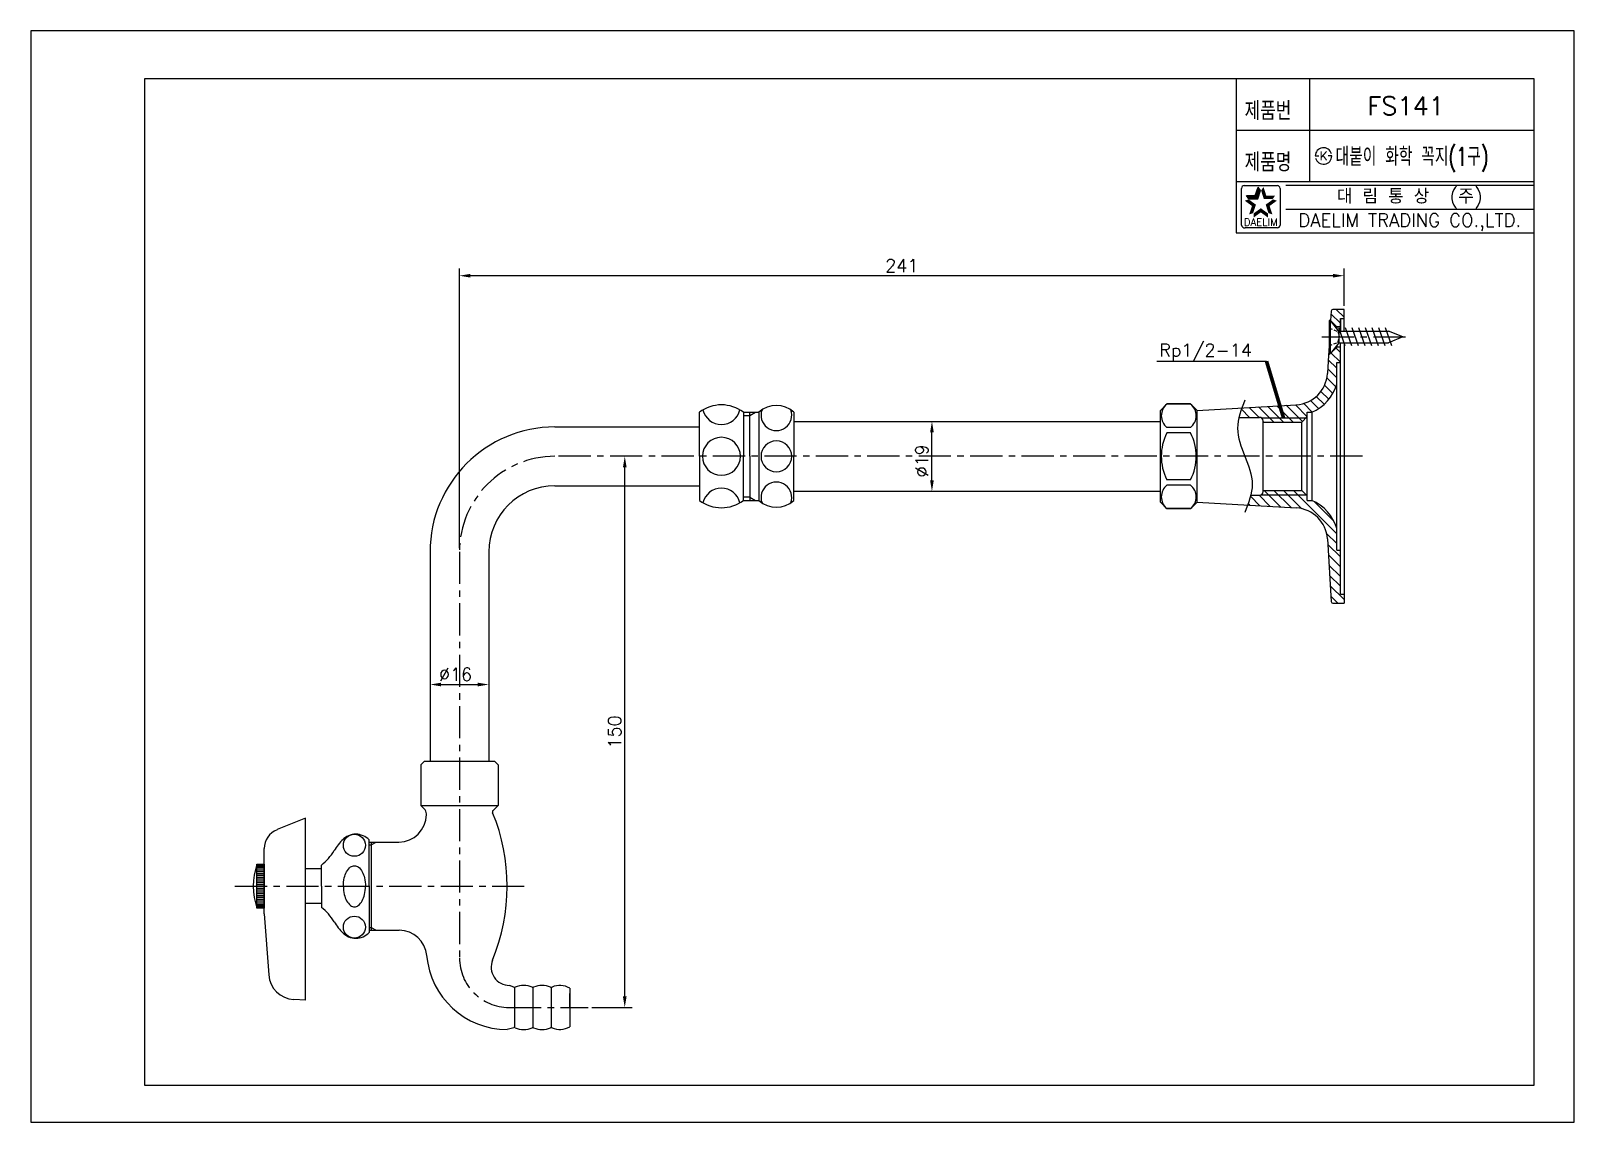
# Model space of a CAD drawing. Extents: x 10944 to 11364, y -3005 to -2708.
import ezdxf
from ezdxf.enums import TextEntityAlignment as Align

# ---------------------------------------------------------------- set-up
doc = ezdxf.new("R2010")
doc.units = 0
doc.header["$LTSCALE"] = 7
doc.header["$MEASUREMENT"] = 0
doc.header["$PDSIZE"] = -10
doc.linetypes.add('CENTER', pattern=[2, 1.25, -0.25, 0.25, -0.25])
doc.linetypes.add('HIDDEN', pattern=[0.375, 0.25, -0.125])
doc.layers.get('0').update_dxf_attribs({"color": 2, "linetype": 'CONTINUOUS'})
doc.layers.get('DEFPOINTS').update_dxf_attribs({"linetype": 'CONTINUOUS'})
for name, color, linetype in [('ASHADE', 7, 'CONTINUOUS'), ('CL', 1, 'CENTER'), ('D', 2, 'CONTINUOUS'), ('DWG', 7, 'CONTINUOUS'), ('HD', 2, 'HIDDEN'), ('TXT', 4, 'CONTINUOUS')]:
    doc.layers.add(name, color=color, linetype=linetype)
doc.styles.add('GHS', font='ROMANS', dxfattribs={"bigfont": 'GHS'})
doc.styles.add('ROMANS', font='romans')
doc.dimstyles.new('STANDARD$7', dxfattribs={"dimtxt": 3.5, "dimasz": 3, "dimexe": 1, "dimexo": 0.0625, "dimgap": 1, "dimtad": 1, "dimdec": 4, "dimzin": 0, "dimdsep": 46, "dimtxsty": 'GHS', "dimcen": 1, "dimclrt": 2, "dimadec": 0, "dimazin": 0, "dimtfac": 1, "dimtdec": 4, "dimtofl": 0, "dimtmove": 0, "dimatfit": 3, "dimfxl": 0, "dimtolj": 1, "dimtzin": 0, "dimarcsym": 0})

# ---------------------------------------------------------------- blocks, each defined once
blk = doc.blocks.new('BORDER')
for p, q in [((1, 1), (0, 1)), ((0, 1), (0, 0)), ((1, 0), (1, 1)), ((0, 0), (1, 0))]:
    blk.add_line(p, q)

msp = doc.modelspace()

# ---------------------------------------------------------------- linework, layer by layer
at = {"color": 7}
for p, q in [((11272.41, -2721.5), (11272.41, -2763.5)), ((11292.41, -2721.5), (11292.41, -2749.5)), ((11272.41, -2735.5), (11353.41, -2735.5)), ((11272.41, -2749.5), (11353.41, -2749.5)), ((11272.41, -2763.5), (11353.41, -2763.5))]:
    msp.add_line(p, q, dxfattribs=at)
at = {"color": 2, "linetype": 'Continuous'}
for p, q in [((11274.64, -2750.61), (11283.64, -2750.61)), ((11285.91, -2750.5), (11353.41, -2750.5)), ((11273.89, -2761.36), (11273.89, -2751.36)), ((11284.39, -2751.36), (11284.39, -2761.36)), ((11285.91, -2757), (11353.41, -2757)), ((11283.64, -2762.11), (11274.89, -2762.11))]:
    msp.add_line(p, q, dxfattribs=at)
at = {"color": 2}
for p, q in [((11275.89, -2754.23), (11275.23, -2753.32)), ((11275.23, -2753.32), (11277.65, -2753.32)), ((11275.89, -2754.23), (11278.32, -2754.23)), ((11277.65, -2753.32), (11278.4, -2751.01)), ((11278.32, -2754.23), (11279.07, -2751.93)), ((11279.07, -2751.93), (11278.4, -2751.01))]:
    msp.add_line(p, q, dxfattribs=at)
at = {"color": 2, "linetype": 'Continuous'}
for centre, radius, start, end in [((11274.64, -2751.36), 0.75, 90, 180), ((11283.64, -2751.36), 0.75, 0, 90), ((11274.77, -2761.24), 0.884, 188.1301, 278.1301), ((11283.64, -2761.36), 0.75, 270, 0)]:
    msp.add_arc(centre, radius, start, end, dxfattribs=at)
at = {"color": 2}
for points in [[(11276.73, -2756.15), (11277.81, -2755.8), (11274.77, -2754.72), (11275.85, -2754.37)], [(11275.23, -2753.32), (11275.89, -2754.23), (11277.65, -2753.32), (11278.32, -2754.23)], [(11277.65, -2753.32), (11278.32, -2754.23), (11278.4, -2751.01), (11279.07, -2751.93)], [(11279.88, -2751.01), (11279.21, -2751.93), (11280.63, -2753.32), (11279.96, -2754.23)], [(11280.63, -2753.32), (11279.96, -2754.23), (11283.05, -2753.32), (11282.39, -2754.23)], [(11283.51, -2754.72), (11282.44, -2754.37), (11281.55, -2756.15), (11280.47, -2755.8)], [(11275.98, -2758.45), (11277.06, -2758.1), (11276.73, -2756.15), (11277.81, -2755.8)], [(11279.14, -2757.9), (11279.14, -2756.77), (11277.18, -2759.32), (11277.18, -2758.19)], [(11281.1, -2759.32), (11281.1, -2758.19), (11279.14, -2757.9), (11279.14, -2756.77)], [(11281.55, -2756.15), (11280.47, -2755.8), (11282.3, -2758.45), (11281.22, -2758.1)]]:
    msp.add_solid(points, dxfattribs=at)
at = {"layer": 'ASHADE', "color": 7}
for p, q in [((11036.47, -2941.29), (11036.47, -2928.69)), ((11023.47, -2941.29), (11023.47, -2935.54)), ((11023.47, -2941.29), (11023.47, -2947.04)), ((11036.47, -2941.29), (11036.47, -2953.89))]:
    msp.add_line(p, q, dxfattribs=at)
for points in [[(11029.47, -2941.29, -0.054761), (11029.72, -2939.04, -0.068582), (11030.35, -2937.34, -0.105628), (11031.44, -2936.05, -0.165774), (11032.47, -2935.7, -0.165774)], [(11032.47, -2935.7, -0.165774), (11033.5, -2936.05, -0.105628), (11034.59, -2937.34, -0.068582), (11035.22, -2939.04, -0.054761), (11035.47, -2941.29, -0.054761)], [(11029.47, -2941.29, 0.054761), (11029.72, -2943.54, 0.068582), (11030.35, -2945.24, 0.105628), (11031.44, -2946.53, 0.165774), (11032.47, -2946.88, 0.165774)], [(11032.47, -2946.88, 0.165774), (11033.5, -2946.53, 0.105628), (11034.59, -2945.24, 0.068582), (11035.22, -2943.54, 0.054761), (11035.47, -2941.29, 0.054761)]]:
    msp.add_lwpolyline(points, format="xyb", dxfattribs=at)
for centre in [(11032.47, -2930.15), (11032.47, -2952.43)]:
    msp.add_circle(centre, 3, dxfattribs=at)
for centre, radius, start, end in [((11032.85, -2932.14), 5, 43.6301, 136.3699), ((11039.5, -2939.07), 14.6, 133.8302, 149.2998), ((11014.91, -2924.46), 14, 307.706, 329.2998), ((11014.91, -2958.12), 14, 30.7002, 52.294), ((11039.5, -2943.51), 14.6, 210.7002, 226.1698), ((11032.85, -2950.44), 5, 223.6301, 316.3699)]:
    msp.add_arc(centre, radius, start, end, dxfattribs=at)
at = {"layer": 'CL'}
for p, q in [((11295.77, -2791.79), (11319.77, -2791.79)), ((11306.8, -2824.29), (11087.05, -2824.29)), ((11061.05, -2850.29), (11061.05, -2960.79)), ((10999.95, -2941.29), (11079.05, -2941.29)), ((11074.55, -2974.29), (11096.05, -2974.29))]:
    msp.add_line(p, q, dxfattribs=at)
for centre, radius, start, end in [((11087.05, -2850.29), 26, 90, 180), ((11074.55, -2960.79), 13.5, 180, 270)]:
    msp.add_arc(centre, radius, start, end, dxfattribs=at)
at = {"layer": 'D'}
for p, q in [((11293.96, -2742.54), (11294.46, -2742.54)), ((11294.46, -2742.54), (11294.96, -2742.54)), ((11297.96, -2742.54), (11297.46, -2742.54)), ((11298.46, -2742.54), (11297.96, -2742.54)), ((11301.8, -2786.4), (11299.69, -2784.29)), ((11300.8, -2788.05), (11298.23, -2785.48)), ((11300.8, -2798.66), (11298.24, -2796.1)), ((11300.8, -2796.01), (11299.57, -2794.77)), ((11250.86, -2798.42), (11280.71, -2798.42)), ((11299.8, -2802.96), (11297.35, -2800.51)), ((11299.8, -2800.31), (11297.5, -2798.01)), ((11298.72, -2807.19), (11296.49, -2804.96)), ((11299.56, -2805.37), (11297.13, -2802.94)), ((11294.87, -2811.29), (11292.69, -2809.11)), ((11296.37, -2810.14), (11294.24, -2808.01)), ((11297.65, -2808.77), (11295.51, -2806.63)), ((11138.35, -2813.19), (11140.05, -2813.19)), ((11140.05, -2813.19), (11141.61, -2812.29)), ((11261.8, -2836.79), (11261.8, -2811.79)), ((11273.41, -2813.69), (11273.24, -2813.53)), ((11276.06, -2813.69), (11273.87, -2811.5)), ((11278.71, -2813.69), (11276, -2810.98)), ((11282.66, -2814.99), (11278.51, -2810.84)), ((11279.28, -2813.81), (11291.48, -2813.81)), ((11285.31, -2814.99), (11281.01, -2810.69)), ((11287.96, -2814.99), (11283.52, -2810.55)), ((11290.46, -2814.83), (11286.03, -2810.41)), ((11291.8, -2813.53), (11288.54, -2810.26)), ((11293.16, -2812.23), (11290.83, -2809.9)), ((11280.01, -2814.99), (11279.8, -2814.78)), ((11281.73, -2837.93), (11278.7, -2834.89)), ((11279.28, -2834.77), (11291.48, -2834.77)), ((11284.55, -2838.09), (11280.05, -2833.59)), ((11287.36, -2838.25), (11282.7, -2833.59)), ((11290.31, -2838.55), (11285.35, -2833.59)), ((11299.8, -2845.39), (11288, -2833.59)), ((11140.05, -2835.39), (11138.35, -2835.39)), ((11140.05, -2835.39), (11141.61, -2836.29)), ((11276.11, -2837.61), (11275.7, -2837.19)), ((11278.92, -2837.77), (11276.33, -2835.18)), ((11299.03, -2841.96), (11293.64, -2836.58)), ((11299.8, -2848.04), (11297.06, -2845.3)), ((11300.8, -2851.69), (11297.36, -2848.25)), ((11300.8, -2854.35), (11297.52, -2851.07)), ((11300.8, -2857), (11297.69, -2853.88)), ((11300.8, -2859.65), (11297.86, -2856.7)), ((11301.8, -2863.3), (11298.02, -2859.52)), ((11300.14, -2864.29), (11298.19, -2862.34)), ((11036.47, -2930.04), (11037.05, -2930.04)), ((11037.05, -2930.04), (11038.35, -2929.29)), ((11005.95, -2935.39), (11007.95, -2935.39)), ((11005.95, -2935.69), (11007.95, -2935.69)), ((11005.95, -2935.99), (11007.95, -2935.99)), ((11005.95, -2936.29), (11007.95, -2936.29)), ((11005.95, -2936.79), (11007.95, -2936.79)), ((11005.95, -2937.29), (11007.95, -2937.29)), ((11005.95, -2937.79), (11007.95, -2937.79)), ((11005.95, -2938.29), (11007.95, -2938.29)), ((11005.95, -2938.79), (11007.95, -2938.79)), ((11005.95, -2939.29), (11007.95, -2939.29)), ((11005.95, -2939.79), (11007.95, -2939.79)), ((11005.95, -2940.29), (11007.95, -2940.29)), ((11005.95, -2940.79), (11007.95, -2940.79)), ((11005.95, -2941.29), (11007.95, -2941.29)), ((11005.95, -2941.79), (11007.95, -2941.79)), ((11005.95, -2942.29), (11007.95, -2942.29)), ((11005.95, -2942.79), (11007.95, -2942.79)), ((11005.95, -2943.29), (11007.95, -2943.29)), ((11005.95, -2943.79), (11007.95, -2943.79)), ((11005.95, -2944.29), (11007.95, -2944.29)), ((11005.95, -2944.79), (11007.95, -2944.79)), ((11005.95, -2945.29), (11007.95, -2945.29)), ((11005.95, -2945.79), (11007.95, -2945.79)), ((11005.95, -2946.29), (11007.95, -2946.29)), ((11005.95, -2946.59), (11007.95, -2946.59)), ((11005.95, -2946.89), (11007.95, -2946.89)), ((11005.95, -2947.19), (11007.95, -2947.19)), ((11036.47, -2952.54), (11037.05, -2952.54)), ((11037.05, -2952.54), (11038.35, -2953.29))]:
    msp.add_line(p, q, dxfattribs=at)
at = {"layer": 'D', "color": 2}
for p, q in [((11061.05, -2849.29), (11061.05, -2773.14)), ((11298.8, -2775.14), (11064.05, -2775.14)), ((11301.8, -2783.29), (11301.8, -2773.14)), ((11189.64, -2830.79), (11189.64, -2817.79)), ((11106.04, -2971.29), (11106.04, -2827.29)), ((11056.05, -2886.4), (11066.05, -2886.4)), ((11097.05, -2974.29), (11108.04, -2974.29))]:
    msp.add_line(p, q, dxfattribs=at)
at = {"layer": 'D', "color": 7}
for q in [(11091.05, -2970.49), (11091.05, -2978.09)]:
    msp.add_line((11091.05, -2974.29), q, dxfattribs=at)
at = {"layer": 'D'}
for start, end in [(15, 180), (195, 0)]:
    msp.add_arc((11296.21, -2742.54), 2.25, start, end, dxfattribs=at)
msp.add_spline([(11274.8, -2809.04), (11272.8, -2816.67), (11276.8, -2831.91), (11274.8, -2839.54)], degree=3, dxfattribs=at)
at = {"layer": 'D', "color": 2}
for points in [[(11064.05, -2774.64), (11064.05, -2775.64), (11061.05, -2775.14)], [(11298.8, -2774.64), (11298.8, -2775.64), (11301.8, -2775.14)], [(11189.14, -2817.79), (11190.14, -2817.79), (11189.64, -2814.79)], [(11105.54, -2827.29), (11106.54, -2827.29), (11106.04, -2824.29)], [(11189.14, -2830.79), (11190.14, -2830.79), (11189.64, -2833.79)], [(11056.05, -2886.9), (11056.05, -2885.9), (11053.05, -2886.4)], [(11066.05, -2886.9), (11066.05, -2885.9), (11069.05, -2886.4)], [(11105.54, -2971.29), (11106.54, -2971.29), (11106.04, -2974.29)]]:
    msp.add_solid(points, dxfattribs=at)
at = {"layer": 'DEFPOINTS', "color": 0, "linetype": 'ByBlock'}
msp.add_point((11019.15, -2972.29), dxfattribs=at)
at = {"layer": 'DWG'}
for p, q in [((11301.8, -2784.29), (11298.77, -2784.29)), ((11301.8, -2790.19), (11301.8, -2784.29)), ((11297.77, -2787.29), (11297.77, -2796.29)), ((11298.07, -2787.29), (11297.77, -2787.29)), ((11298.07, -2796.29), (11298.07, -2787.29)), ((11300.37, -2790.19), (11298.07, -2787.29)), ((11298.27, -2784.76), (11298.12, -2787.36)), ((11299.8, -2789.04), (11298.12, -2787.36)), ((11300.8, -2790.19), (11300.8, -2786.79)), ((11300.8, -2786.79), (11301.8, -2786.79)), ((11300.8, -2786.79), (11300.8, -2790.19)), ((11300.8, -2789.04), (11299.8, -2789.04)), ((11299.8, -2789.04), (11299.8, -2789.48)), ((11302.14, -2794.23), (11300.37, -2789.35)), ((11300.37, -2790.19), (11313.9, -2790.19)), ((11300.37, -2790.19), (11300.37, -2793.39)), ((11303.95, -2794.23), (11302.18, -2789.35)), ((11305.76, -2794.23), (11303.99, -2789.35)), ((11307.57, -2794.23), (11305.8, -2789.35)), ((11309.38, -2794.23), (11307.61, -2789.35)), ((11311.19, -2794.23), (11309.42, -2789.35)), ((11313, -2794.23), (11311.23, -2789.35)), ((11314.81, -2794.23), (11313.04, -2789.35)), ((11317.77, -2791.79), (11313.9, -2790.19)), ((11317.77, -2791.79), (11313.9, -2793.39)), ((11297.57, -2796.77), (11297.27, -2801.79)), ((11299.8, -2794.54), (11297.57, -2796.77)), ((11297.77, -2796.29), (11298.07, -2796.29)), ((11300.37, -2793.39), (11298.07, -2796.29)), ((11299.8, -2794.1), (11299.8, -2794.54)), ((11300.8, -2794.54), (11299.8, -2794.54)), ((11300.37, -2793.39), (11313.9, -2793.39)), ((11300.8, -2861.79), (11300.8, -2793.39)), ((11301.8, -2793.39), (11301.8, -2864.29)), ((11299.8, -2798.79), (11300.8, -2798.79)), ((11299.8, -2849.79), (11299.8, -2798.79)), ((11126.35, -2824.29), (11126.35, -2812.29)), ((11138.35, -2812.29), (11138.35, -2824.29)), ((11138.35, -2812.29), (11142.55, -2812.29)), ((11140.05, -2824.29), (11140.05, -2812.29)), ((11142.55, -2812.29), (11142.55, -2836.29)), ((11152.05, -2812.29), (11152.05, -2824.29)), ((11253.55, -2810.04), (11251.8, -2811.79)), ((11251.8, -2824.29), (11251.8, -2811.79)), ((11260.05, -2810.04), (11253.55, -2810.04)), ((11260.05, -2810.07), (11253.55, -2810.07)), ((11261.8, -2811.79), (11260.05, -2810.04)), ((11261.8, -2811.79), (11288.8, -2810.25)), ((11273.2, -2813.69), (11278.8, -2813.69)), ((11291.8, -2813.49), (11290.3, -2814.99)), ((11291.8, -2836.29), (11291.8, -2812.29)), ((11291.8, -2812.29), (11293.02, -2812.29)), ((11293.02, -2812.29), (11293.02, -2836.29)), ((11087.05, -2816.29), (11126.35, -2816.29)), ((11152.05, -2814.79), (11251.8, -2814.79)), ((11260.05, -2816.43), (11253.55, -2816.43)), ((11260.05, -2817.93), (11253.55, -2817.93)), ((11279.8, -2833.89), (11279.8, -2814.69)), ((11279.8, -2814.99), (11290.3, -2814.99)), ((11290.3, -2833.59), (11290.3, -2814.99)), ((11126.35, -2824.29), (11126.35, -2836.29)), ((11138.35, -2836.29), (11138.35, -2824.29)), ((11140.05, -2824.29), (11140.05, -2836.29)), ((11152.05, -2836.29), (11152.05, -2824.29)), ((11251.8, -2836.79), (11251.8, -2824.29)), ((11260.05, -2830.65), (11253.55, -2830.65)), ((11087.05, -2832.29), (11126.35, -2832.29)), ((11152.05, -2833.79), (11251.8, -2833.79)), ((11260.05, -2832.15), (11253.55, -2832.15)), ((11276.4, -2834.89), (11278.8, -2834.89)), ((11279.8, -2833.59), (11290.3, -2833.59)), ((11291.8, -2835.09), (11290.3, -2833.59)), ((11138.35, -2836.29), (11142.55, -2836.29)), ((11253.55, -2838.54), (11251.8, -2836.79)), ((11260.05, -2838.51), (11253.55, -2838.51)), ((11260.05, -2838.54), (11253.55, -2838.54)), ((11261.8, -2836.79), (11260.05, -2838.54)), ((11261.8, -2836.79), (11288.8, -2838.33)), ((11291.8, -2836.29), (11293.02, -2836.29)), ((11297.27, -2846.79), (11298.27, -2863.82)), ((11053.05, -2850.29), (11053.05, -2907.29)), ((11069.05, -2850.29), (11069.05, -2907.29)), ((11299.8, -2849.79), (11300.8, -2849.79)), ((11298.77, -2864.29), (11301.8, -2864.29)), ((11300.8, -2861.79), (11301.8, -2861.79)), ((11051.55, -2907.29), (11050.55, -2908.29)), ((11050.55, -2908.29), (11050.55, -2919.29)), ((11051.55, -2907.29), (11061.05, -2907.29)), ((11061.05, -2907.29), (11070.55, -2907.29)), ((11070.55, -2907.29), (11071.55, -2908.29)), ((11071.55, -2908.29), (11071.55, -2919.29)), ((11019.15, -2922.79), (11011.4, -2925.9)), ((11019.15, -2972.29), (11019.15, -2922.79)), ((11050.55, -2919.29), (11051.47, -2920.2)), ((11050.55, -2919.29), (11071.55, -2919.29)), ((11052.05, -2921.79), (11052.05, -2921.62)), ((11070.05, -2921), (11070.05, -2921.09)), ((11071.55, -2919.29), (11070.2, -2920.64)), ((11007.95, -2948.79), (11007.95, -2931.01)), ((11036.47, -2929.29), (11044.55, -2929.29)), ((11037.05, -2929.29), (11037.05, -2941.29)), ((11005.95, -2947.29), (11005.95, -2935.29)), ((11005.95, -2935.29), (11007.95, -2935.29)), ((11007.95, -2935.29), (11007.95, -2947.29)), ((11023.47, -2936.54), (11019.15, -2936.54)), ((11037.05, -2941.29), (11037.05, -2953.29)), ((11007.95, -2947.29), (11005.95, -2947.29)), ((11023.47, -2946.04), (11019.15, -2946.04)), ((11007.95, -2948.79), (11009.16, -2965.45)), ((11036.47, -2953.29), (11044.66, -2953.29)), ((11075.86, -2968.76), (11074.68, -2968.29)), ((11076.05, -2968.79), (11076.05, -2979.77)), ((11081.05, -2968.79), (11081.05, -2979.79)), ((11086.04, -2968.79), (11086.04, -2979.79)), ((11091.05, -2969.04), (11091.05, -2979.54)), ((11019.15, -2972.29), (11015.96, -2972.12)), ((11075.88, -2979.79), (11074.05, -2980.29))]:
    msp.add_line(p, q, dxfattribs=at)
for centre, radius, start, end in [((11298.77, -2784.79), 0.5, 90, 176.6335), ((11288.29, -2801.26), 9, 273.2705, 356.6335), ((11288.29, -2801.26), 12, 293.2176, 343.6361), ((11132.35, -2820.29), 10, 53.1301, 126.8699), ((11132.35, -2810.45), 5.17, 193.3957, 346.6043), ((11147.3, -2817.43), 7, 47.2679, 132.7321), ((11147.3, -2813.11), 4.18, 159.182, 20.818), ((11256.18, -2813.25), 4.12, 129.5208, 230.4792), ((11257.43, -2813.25), 4.12, 309.5208, 50.4792), ((11278.8, -2814.69), 1, 0, 90), ((11087.05, -2850.29), 34, 90, 180), ((11266.3, -2824.29), 14.25, 153.4748, 206.5252), ((11247.3, -2824.29), 14.25, 333.4748, 26.5252), ((11132.35, -2824.29), 5.17, 0, 180), ((11147.3, -2824.29), 4.18, 0, 180), ((11132.35, -2824.29), 5.17, 180, 0), ((11147.3, -2824.29), 4.18, 180, 0), ((11087.05, -2850.29), 18, 90, 180), ((11132.35, -2838.13), 5.17, 13.3957, 166.6043), ((11147.3, -2835.47), 4.18, 339.182, 200.818), ((11256.18, -2835.33), 4.12, 129.5208, 230.4792), ((11257.43, -2835.33), 4.12, 309.5208, 50.4792), ((11278.8, -2833.89), 1, 270, 0), ((11132.35, -2828.29), 10, 233.1301, 306.8699), ((11147.3, -2831.15), 7, 227.2679, 312.7321), ((11288.29, -2847.32), 9, 3.3665, 86.7295), ((11288.29, -2847.32), 12, 16.3639, 66.7824), ((11298.77, -2863.79), 0.5, 183.3665, 270), ((11044.55, -2921.79), 7.5, 270, 0), ((11050.05, -2921.62), 2, 0, 45), ((11070.55, -2921), 0.5, 135, 180), ((11070.55, -2921.09), 0.5, 180, 202.4027), ((11021.55, -2941.29), 52.5, 337.5046, 22.4027), ((11013.45, -2931.01), 5.5, 111.8896, 180), ((11023.45, -2941.29), 18.5, 161.0754, 198.9246), ((11044.66, -2960.79), 7.5, 4.8614, 90), ((11074.05, -2958.29), 22, 184.8614, 270), ((11074.68, -2963.29), 5, 157.5046, 270), ((11016.34, -2964.93), 7.2, 184.1376, 267), ((11076.04, -2968.29), 0.5, 248.3573, 292.7104), ((11078.55, -2974.29), 6, 67.3801, 112.7104), ((11081.05, -2968.29), 0.5, 247.3801, 292.6199), ((11083.55, -2974.29), 6, 67.466, 112.6199), ((11086.04, -2968.29), 0.5, 247.466, 294.2549), ((11088.37, -2973.45), 5.16, 58.6482, 114.2549), ((11076.01, -2980.27), 0.5, 67.0027, 105.2602), ((11078.55, -2974.29), 6, 247.0027, 292.6199), ((11081.05, -2980.29), 0.5, 67.3801, 112.6199), ((11083.55, -2974.29), 6, 247.3801, 292.534), ((11086.04, -2980.29), 0.5, 65.7451, 112.534), ((11088.37, -2975.13), 5.16, 245.7451, 301.3518)]:
    msp.add_arc(centre, radius, start, end, dxfattribs=at)
msp.add_open_spline([(11297.77, -2793.71), (11297.76, -2793.74), (11297.75, -2794.05), (11297.71, -2794.6), (11297.67, -2795.32), (11297.63, -2795.91), (11297.6, -2796.35), (11297.58, -2796.62), (11297.57, -2796.74), (11297.57, -2796.77)], degree=3, knots=[6.358924, 6.358924, 6.358924, 6.358924, 6.455547, 7.282162, 8.011599, 8.611352, 9.057541, 9.336047, 9.431319, 9.431319, 9.431319, 9.431319], dxfattribs=at)
at = {"layer": 'HD', "ltscale": 0.5}
for p, q in [((11297.77, -2789.39), (11300.06, -2790.31)), ((11300.06, -2790.31), (11300.58, -2791.79)), ((11300.06, -2793.27), (11300.58, -2791.79)), ((11297.77, -2794.19), (11300.06, -2793.27))]:
    msp.add_line(p, q, dxfattribs=at)
at = {"layer": 'TXT'}
for p, q in [((10975.41, -2995.5), (10975.41, -2721.5)), ((10975.41, -2721.5), (11353.41, -2721.5)), ((11353.41, -2721.5), (11353.41, -2995.5)), ((11353.41, -2995.5), (10975.41, -2995.5))]:
    msp.add_line(p, q, dxfattribs=at)

# ---------------------------------------------------------------- block references
at = {"xscale": 420, "yscale": 297, "zscale": 420}
msp.add_blockref('BORDER', (10944.41, -3005.5), dxfattribs=at)

# ---------------------------------------------------------------- texts
at = {"color": 7, "style": 'GHS'}
msp.add_text('FS141', height=5, dxfattribs=at).set_placement((11318.61, -2728.92), align=Align.MIDDLE)
at = {"style": 'GHS', "width": 0.7}
msp.add_text('대붙이 화학 꼭지(1구)', height=5, dxfattribs=at).set_placement((11299.49, -2745.23))
at = {"color": 7, "linetype": 'Continuous'}
for s, height, style, p in [('대 림 통 상  (주)', 4, 'GHS', (11319.67, -2753.8)), ('DAELIM TRADING CO.,LTD.', 3.6, 'ROMANS', (11319.67, -2760.57))]:
    msp.add_text(s, height=height, dxfattribs=dict(at, style=style)).set_placement(p, align=Align.MIDDLE)
at = {"color": 2, "linetype": 'Continuous', "style": 'ROMANS'}
msp.add_text('DAELIM', height=2, dxfattribs=at).set_placement((11279.14, -2761.56), align=Align.CENTER)
at = {"layer": 'D', "style": 'GHS', "width": 0.8}
for s, p in [('제품번', (11274.75, -2732.77)), ('제품명', (11274.75, -2746.77))]:
    msp.add_text(s, height=5, dxfattribs=at).set_placement(p)
at = {"layer": 'D', "style": 'GHS'}
msp.add_text('K', height=2.39, dxfattribs=at).set_placement((11296.21, -2742.54), align=Align.MIDDLE)
msp.add_text('Rp1/2-14', height=3.5, dxfattribs=at).set_placement((11251.51, -2797.15))
at = {"layer": 'D', "color": 2, "char_height": 3.5, "attachment_point": 5, "style": 'GHS'}
for s, insert in [('\\A1;241', (11181.43, -2772.39)), ('\\A1;%%C16', (11060, -2883.65))]:
    msp.add_mtext(s, dxfattribs=dict(at, insert=insert))
at = {"layer": 'D', "color": 2, "char_height": 3.5, "attachment_point": 5, "rotation": 90, "style": 'GHS'}
for s, insert in [('\\A1;%%C19', (11186.89, -2825.53)), ('\\A1;150', (11103.29, -2899.29))]:
    msp.add_mtext(s, dxfattribs=dict(at, insert=insert))

# ---------------------------------------------------------------- leaders
at = {"layer": 'D'}
msp.add_leader([(11285.3, -2813.81), (11280.71, -2798.42)], dimstyle='STANDARD$7', override={"dimexe": 2, "dimexo": 1, "dimtad": 0, "dimcen": 0, "dimclrd": 2, "dimclre": 2, "dimadec": 4, "dimtfac": 0.5, "dimtix": 1, "dimtofl": 1, "dimtmove": 2, "dimlwd": 65535, "dimlwe": 65535}, dxfattribs=at)

doc.saveas('drawing.dxf')
